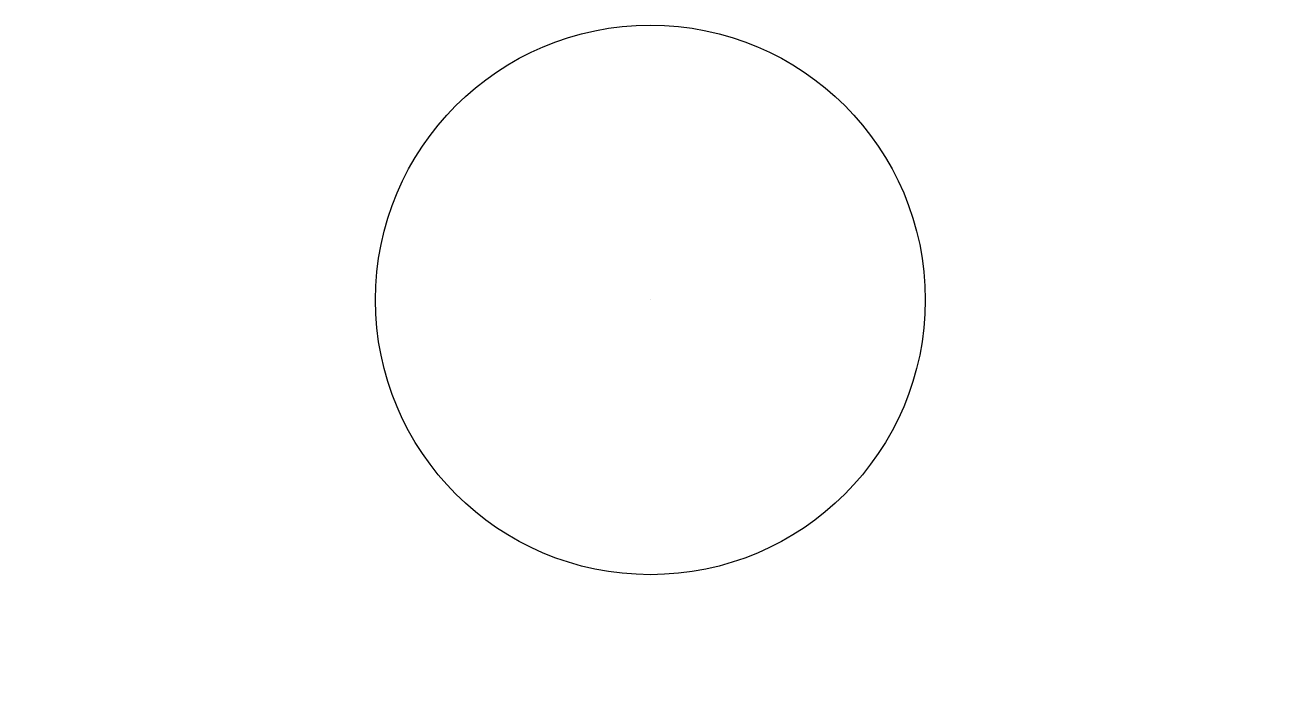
# Model space of a CAD drawing. Header units: metres. Extents: x -0.068 to 0.069, y -0.044 to 0.03.
import ezdxf
from ezdxf.enums import TextEntityAlignment as Align

# ---------------------------------------------------------------- set-up
doc = ezdxf.new("R2010")
doc.units = ezdxf.units.M
doc.layers.add('3D_Mast_XS_Steel01', color=253, linetype='Continuous')
doc.layers.add('3D_Tekst_XS_ColBlackS', color=250, linetype='Continuous')
doc.styles.add('MYRIAD', font='')
doc.styles.get('MYRIAD').set_extended_font_data('Myriad Pro', bold=True)

msp = doc.modelspace()

# ---------------------------------------------------------------- linework, layer by layer
at = {"layer": '3D_Mast_XS_Steel01'}
msp.add_polyline3d([(0, 0, -0.1), (0, 0, 0.1)], dxfattribs=at)
msp.add_circle((0, 0), 0.03, dxfattribs=at)

# ---------------------------------------------------------------- texts
at = {"layer": '3D_Tekst_XS_ColBlackS', "extrusion": (0, -1, -2.22045e-16), "style": 'MYRIAD'}
msp.add_attdef('T04', text='T04', height=0.06, dxfattribs=at).set_placement((0, 0, 0.044), align=Align.MIDDLE_CENTER)

doc.saveas('drawing.dxf')
